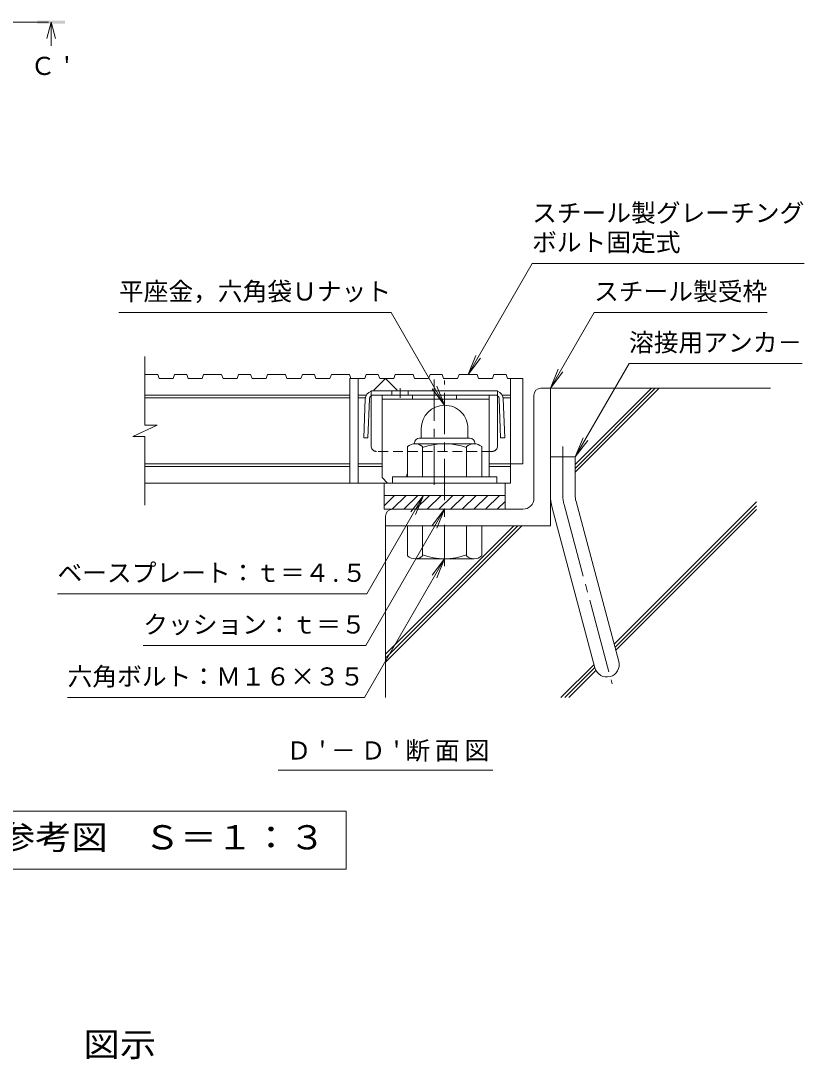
# Model space of a CAD drawing. Units: millimetres, scale not verified. Extents: x -576 to 542, y -411 to 419.
# Drawn here: x 256.8 to 541.8, y -408.7 to -31.2 of the extents above; entities that cross this region are included whole.
import ezdxf
from ezdxf.enums import TextEntityAlignment as Align

# ---------------------------------------------------------------- set-up
doc = ezdxf.new("R2010")
doc.units = ezdxf.units.MM
doc.header["$LTSCALE"] = 3
for name, pattern in [('CHAIN1', [8, 5, -1, 1, -1]), ('CHAIN2', [12, 9, -1, 1, -1]), ('DASHED1', [1.8, 1.2, -0.6])]:
    doc.linetypes.add(name, pattern=pattern)
for name, color, linetype, lineweight in [('3-1_躯体', 2, 'Continuous', 18), ('3-2_仕上', 3, 'Continuous', 18), ('3-5_建具', 7, 'Continuous', 18), ('3-6_間仕切', 6, 'Continuous', 9), ('3-8_ハッチ', 4, 'Continuous', 18), ('3-9_記号', 2, 'Continuous', 18)]:
    doc.layers.add(name, color=color, linetype=linetype, lineweight=lineweight)
doc.layers.add('F-5_F-5ﾚｲﾔ', color=2, linetype='Continuous')
doc.styles.add('ＭＳ ゴシック', font='')
doc.styles.get('ＭＳ ゴシック').set_extended_font_data('MS Gothic')

msp = doc.modelspace()

# ---------------------------------------------------------------- linework, layer by layer
at = {"layer": '3-1_躯体', "linetype": 'CHAIN1'}
msp.add_line((411.01, -229.467), (411.01, -162.008), dxfattribs=at)
at = {"layer": '3-1_躯体'}
for p, q in [((411.02, -164.941), (411.01, -164.941)), ((446.01, -164.741), (449.51, -164.741)), ((449.51, -214.741), (449.51, -164.741)), ((443.51, -204.741), (443.51, -167.241)), ((402.51, -179.441), (402.51, -182.941)), ((419.51, -179.431), (419.51, -182.941)), ((400.01, -184.741), (400.01, -184.941)), ((421.76, -184.941), (400.26, -184.941)), ((401.81, -182.941), (420.21, -182.941)), ((422.01, -184.741), (422.01, -184.941)), ((397.51, -196.941), (397.51, -185.979)), ((403.01, -196.941), (403.01, -185.979)), ((419.01, -196.941), (419.01, -185.979)), ((424.51, -196.941), (424.51, -185.979)), ((449.51, -189.741), (458.51, -189.741)), ((458.51, -203.556), (458.51, -189.741)), ((430.01, -196.941), (392.01, -196.941)), ((392.01, -199.241), (392.01, -196.941)), ((430.01, -199.241), (430.01, -196.941)), ((389.01, -203.741), (433.01, -203.741)), ((389.01, -208.741), (389.01, -203.741)), ((389.01, -207.477), (392.746, -203.741)), ((391.989, -208.741), (396.989, -203.741)), ((396.232, -208.741), (401.232, -203.741)), ((400.474, -208.741), (405.474, -203.741)), ((404.717, -208.741), (409.717, -203.741)), ((408.96, -208.741), (413.96, -203.741)), ((413.202, -208.741), (418.202, -203.741)), ((417.445, -208.741), (422.445, -203.741)), ((421.687, -208.741), (426.687, -203.741)), ((425.93, -208.741), (430.93, -203.741)), ((433.01, -208.741), (433.01, -203.741)), ((430.173, -208.741), (433.01, -205.903)), ((458.817, -205.885), (474.409, -264.076)), ((439.51, -208.741), (389.01, -208.741)), ((389.51, -211.241), (389.51, -214.741)), ((450.123, -208.215), (465.715, -266.405)), ((449.51, -214.741), (389.51, -214.741)), ((397.51, -214.741), (397.51, -225.702)), ((403.01, -214.741), (403.01, -225.702)), ((419.01, -214.741), (419.01, -225.702)), ((424.51, -214.741), (424.51, -225.702)), ((421.76, -226.741), (400.26, -226.741))]:
    msp.add_line(p, q, dxfattribs=at)
at = {"layer": '3-1_躯体', "linetype": 'CHAIN2'}
for p, q in [((454.01, -203.556), (454.01, -185.936)), ((454.47, -207.05), (471.931, -272.216))]:
    msp.add_line(p, q, dxfattribs=at)
at = {"layer": '3-1_躯体'}
for centre, radius, start, end in [((446.01, -167.241), 2.5, 90, 180), ((411.01, -179.441), 8.5, 90, 180), ((411.02, -179.431), 8.49, 0, 90.06822), ((400.26, -189.101), 4.16, 48.62012, 131.38165), ((401.81, -184.741), 1.8, 90, 180), ((411.01, -208.941), 24, 70.52881, 109.47119), ((421.76, -189.101), 4.16, 48.61835, 131.37988), ((420.21, -184.741), 1.8, 0, 90), ((467.51, -203.556), 18, 180, 195), ((467.51, -203.556), 9, 180, 195.00002), ((439.51, -204.741), 4, 270, 0), ((392.01, -211.241), 2.5, 90, 180), ((400.26, -222.581), 4.16, 228.61835, 311.37988), ((411.01, -202.741), 24, 250.52881, 289.47119), ((421.76, -222.581), 4.16, 228.62012, 311.38165), ((470.062, -265.241), 4.5, 195.00014, 14.99991)]:
    msp.add_arc(centre, radius, start, end, dxfattribs=at)
at = {"layer": '3-1_躯体', "linetype": 'CHAIN2'}
msp.add_arc((467.51, -203.556), 13.5, 180, 194.99995, dxfattribs=at)
at = {"layer": '3-2_仕上'}
for p, q in [((301.976, -178.17), (301.976, -153.241)), ((306.68, -159.741), (301.976, -159.741)), ((306.68, -159.741), (307.191, -161.241)), ((312.305, -161.241), (307.191, -161.241)), ((317.223, -159.741), (317.735, -161.241)), ((322.848, -161.241), (317.735, -161.241)), ((323.359, -159.741), (322.848, -161.241)), ((329.907, -159.741), (323.359, -159.741)), ((329.907, -159.741), (330.418, -161.241)), ((335.531, -161.241), (330.418, -161.241)), ((340.45, -159.741), (340.961, -161.241)), ((346.074, -161.241), (340.961, -161.241)), ((353.133, -159.741), (353.644, -161.241)), ((358.758, -161.241), (353.644, -161.241)), ((363.676, -159.741), (364.187, -161.241)), ((369.301, -161.241), (364.187, -161.241)), ((376.359, -159.741), (376.871, -161.241)), ((376.51, -161.241), (376.51, -199.241)), ((381.984, -161.241), (376.51, -161.241)), ((379.51, -161.241), (379.51, -199.241)), ((386.903, -159.741), (387.414, -161.241)), ((392.527, -161.241), (387.414, -161.241)), ((399.586, -159.741), (400.097, -161.241)), ((410.129, -159.741), (410.64, -161.241)), ((415.753, -161.241), (410.64, -161.241)), ((422.812, -159.741), (423.323, -161.241)), ((433.355, -159.741), (433.867, -161.241)), ((439.51, -161.241), (433.867, -161.241)), ((435.01, -161.241), (435.01, -199.241)), ((439.51, -161.241), (439.51, -192.241)), ((385.524, -165.741), (385.267, -165.483)), ((393.753, -165.483), (393.495, -165.741)), ((376.51, -167.241), (301.976, -167.241)), ((376.51, -168.241), (301.976, -168.241)), ((382.552, -167.241), (379.51, -167.241)), ((382.192, -168.241), (379.51, -168.241)), ((435.01, -167.241), (431.968, -167.241)), ((435.01, -168.241), (432.328, -168.241)), ((297.553, -182.311), (306.472, -178.17)), ((306.472, -178.17), (301.976, -178.17)), ((297.553, -182.311), (301.976, -182.311)), ((301.976, -207.241), (301.976, -182.311)), ((376.51, -192.241), (301.976, -192.241)), ((388.26, -192.241), (379.51, -192.241)), ((439.51, -192.241), (427.26, -192.241)), ((376.51, -193.241), (301.976, -193.241)), ((388.26, -193.241), (379.51, -193.241)), ((435.01, -193.241), (427.26, -193.241)), ((435.01, -199.241), (301.976, -199.241)), ((389.01, -203.741), (389.01, -199.241)), ((433.01, -203.741), (433.01, -199.241))]:
    msp.add_line(p, q, dxfattribs=at)
for points in [[(317.223, -159.741), (312.816, -159.741), (312.305, -161.241)], [(340.45, -159.741), (336.042, -159.741), (335.531, -161.241)], [(353.133, -159.741), (346.586, -159.741), (346.074, -161.241)], [(363.676, -159.741), (359.269, -159.741), (358.758, -161.241)], [(376.359, -159.741), (369.812, -159.741), (369.301, -161.241)], [(386.903, -159.741), (382.495, -159.741), (381.984, -161.241)], [(385.267, -165.483), (389.51, -161.241), (393.753, -165.483)], [(399.586, -159.741), (393.038, -159.741), (392.527, -161.241)], [(410.129, -159.741), (405.721, -159.741), (405.21, -161.241), (400.097, -161.241)], [(422.812, -159.741), (416.265, -159.741), (415.753, -161.241)], [(433.355, -159.741), (428.948, -159.741), (428.437, -161.241), (423.323, -161.241)]]:
    msp.add_lwpolyline(points, dxfattribs=at)
at = {"layer": '3-5_建具', "color": 4, "linetype": 'CHAIN1'}
msp.add_line((35.864, -31.683), (267.876, -31.683), dxfattribs=at)
at = {"layer": '3-5_建具', "color": 4}
for q in [(266.276, -37.683), (269.476, -37.683), (267.876, -40.332)]:
    msp.add_line((267.876, -31.683), q, dxfattribs=at)
at = {"layer": '3-5_建具'}
for p, q in [((442.839, -119.383), (419.538, -159.741)), ((442.839, -119.383), (541.839, -119.383)), ((465.385, -137.244), (449.51, -164.741)), ((465.385, -137.244), (528.385, -137.244)), ((419.538, -159.741), (422.409, -152.812)), ((419.538, -159.741), (424.104, -153.79)), ((449.51, -164.741), (452.38, -157.812)), ((478.104, -155.803), (458.51, -189.741)), ((478.104, -155.803), (541.104, -155.803)), ((449.51, -164.741), (454.076, -158.791)), ((411.01, -170.941), (406.444, -164.99)), ((411.01, -170.941), (408.14, -164.012)), ((458.51, -189.741), (461.38, -182.812)), ((458.51, -189.741), (463.076, -183.791)), ((382.689, -239.533), (403.353, -203.741)), ((403.353, -203.741), (398.787, -209.691)), ((403.353, -203.741), (400.483, -210.67)), ((382.385, -258.321), (411.01, -208.741)), ((411.01, -208.741), (406.444, -214.691)), ((411.01, -208.741), (408.14, -215.67)), ((381.868, -277.216), (411.01, -226.741)), ((411.01, -226.741), (406.444, -232.691)), ((411.01, -226.741), (408.14, -233.67)), ((270.189, -239.533), (382.689, -239.533)), ((301.385, -258.321), (382.385, -258.321)), ((273.868, -277.216), (381.868, -277.216)), ((350.51, -303.544), (428.51, -303.544)), ((203.85, -318.544), (375.15, -318.544)), ((375.15, -318.544), (375.15, -339.544)), ((203.85, -339.544), (375.15, -339.544))]:
    msp.add_line(p, q, dxfattribs=at)
msp.add_lwpolyline([(292.548, -137.244), (391.555, -137.244), (411.01, -170.941)], dxfattribs=at)
at = {"layer": '3-5_建具', "color": 4}
msp.add_solid([(262.876, -32.183), (272.876, -32.183), (262.876, -31.183), (272.876, -31.183)], dxfattribs=at)
at = {"layer": '3-6_間仕切'}
for p, q in [((449.51, -164.741), (529.51, -164.741)), ((458.51, -192.476), (486.246, -164.741)), ((458.51, -195.304), (489.074, -164.741)), ((458.51, -193.889), (487.659, -164.741)), ((472.729, -257.806), (524.489, -206.046)), ((473.027, -258.921), (524.489, -207.459)), ((473.326, -260.036), (524.489, -208.874)), ((389.51, -261.475), (436.245, -214.741)), ((389.51, -264.304), (439.073, -214.741)), ((389.51, -262.889), (437.659, -214.741)), ((389.51, -214.741), (389.51, -277.216)), ((453.318, -277.216), (465.38, -265.154)), ((454.732, -277.216), (465.679, -266.269)), ((456.146, -277.216), (465.978, -267.385))]:
    msp.add_line(p, q, dxfattribs=at)
at = {"layer": '3-8_ハッチ'}
for p, q in [((388.26, -167.241), (427.26, -167.241)), ((388.26, -197.241), (388.26, -167.241)), ((388.26, -168.741), (427.26, -168.741)), ((399.373, -168.741), (399.373, -167.241)), ((415.373, -168.741), (415.373, -167.241)), ((427.26, -196.941), (427.26, -167.241)), ((397.26, -196.241), (397.51, -195.991)), ((397.26, -196.941), (397.26, -196.241)), ((388.26, -197.241), (390.26, -199.241))]:
    msp.add_line(p, q, dxfattribs=at)
at = {"layer": '3-9_記号', "linetype": 'CHAIN1'}
for p, q in [((407.26, -161.567), (407.26, -199.929)), ((394.817, -164.751), (394.817, -168.231))]:
    msp.add_line(p, q, dxfattribs=at)
at = {"layer": '3-9_記号'}
for p, q in [((430.26, -165.741), (384.26, -165.741)), ((391.817, -165.741), (391.817, -167.241)), ((397.817, -165.741), (397.817, -167.241)), ((382.153, -168.629), (381.627, -182.741)), ((383.651, -168.685), (383.127, -182.781)), ((384.26, -185.741), (384.26, -167.534)), ((429.378, -167.241), (385.15, -167.241)), ((430.26, -185.741), (430.26, -167.534)), ((430.868, -168.685), (431.393, -182.781)), ((432.367, -168.629), (432.892, -182.741)), ((383.127, -182.781), (381.627, -182.741)), ((431.393, -182.781), (432.892, -182.741))]:
    msp.add_line(p, q, dxfattribs=at)
at = {"layer": '3-9_記号', "linetype": 'DASHED1'}
for p, q in [((384.26, -167.534), (384.26, -165.741)), ((430.26, -167.534), (430.26, -165.741)), ((428.26, -187.741), (386.26, -187.741))]:
    msp.add_line(p, q, dxfattribs=at)
at = {"layer": '3-9_記号'}
for centre, radius, start, end in [((385.15, -168.741), 3, 107.26667, 177.86924), ((429.37, -168.741), 3, 2.13076, 72.73333), ((385.15, -168.741), 1.5, 126.41565, 177.86924), ((385.15, -168.741), 1.5, 90, 126.41565), ((429.37, -168.741), 1.5, 53.58435, 90), ((429.37, -168.741), 1.5, 2.13076, 53.58435), ((386.26, -185.741), 2, 180, 221.40888), ((428.26, -185.741), 2, 318.59112, 0)]:
    msp.add_arc(centre, radius, start, end, dxfattribs=at)
at = {"layer": '3-9_記号', "linetype": 'DASHED1'}
for centre, start, end in [((386.26, -185.741), 221.40888, 270), ((428.26, -185.741), 270, 318.59112)]:
    msp.add_arc(centre, 2, start, end, dxfattribs=at)

# ---------------------------------------------------------------- texts
at = {"layer": '3-5_建具', "style": 'ＭＳ ゴシック'}
for s, p in [('スチール製グレーチング', (442.839, -106.301)), ('ボルト固定式', (442.839, -116.983)), ('平座金，六角袋Ｕナット', (292.548, -134.844)), ('スチール製受枠', (465.385, -134.844)), ('溶接用アンカ－', (478.104, -153.403)), ('ベースプレート：ｔ＝４.５', (270.189, -237.133)), ('クッション：ｔ＝５', (301.385, -255.921)), ('六角ボルト：Ｍ１６×３５', (273.868, -274.816))]:
    msp.add_text(s, height=6.598, dxfattribs=at).set_placement(p, align=Align.BOTTOM_LEFT)
at = {"layer": '3-5_建具', "color": 2, "style": 'ＭＳ ゴシック', "width": 1.1}
msp.add_text('納まり参考図\u3000Ｓ＝１：３', height=8.798, dxfattribs=at).set_placement((209.25, -335.044), align=Align.BOTTOM_LEFT)
at = {"layer": '3-5_建具', "color": 2, "insert": (260.376, -50.999), "char_height": 6.598, "attachment_point": 7, "style": 'ＭＳ ゴシック'}
msp.add_mtext("\\T1.22;Ｃ'", dxfattribs=at)
at = {"layer": '3-5_建具', "insert": (353.51, -300.544), "char_height": 6.598, "attachment_point": 7, "style": 'ＭＳ ゴシック'}
msp.add_mtext("\\T1.2;Ｄ'－Ｄ'断面図", dxfattribs=at)
at = {"layer": 'F-5_F-5ﾚｲﾔ', "style": 'ＭＳ ゴシック', "width": 1.1}
msp.add_text('図示', height=8.798, dxfattribs=at).set_placement((279.684, -410.376), align=Align.BOTTOM_LEFT)

doc.saveas('drawing.dxf')
